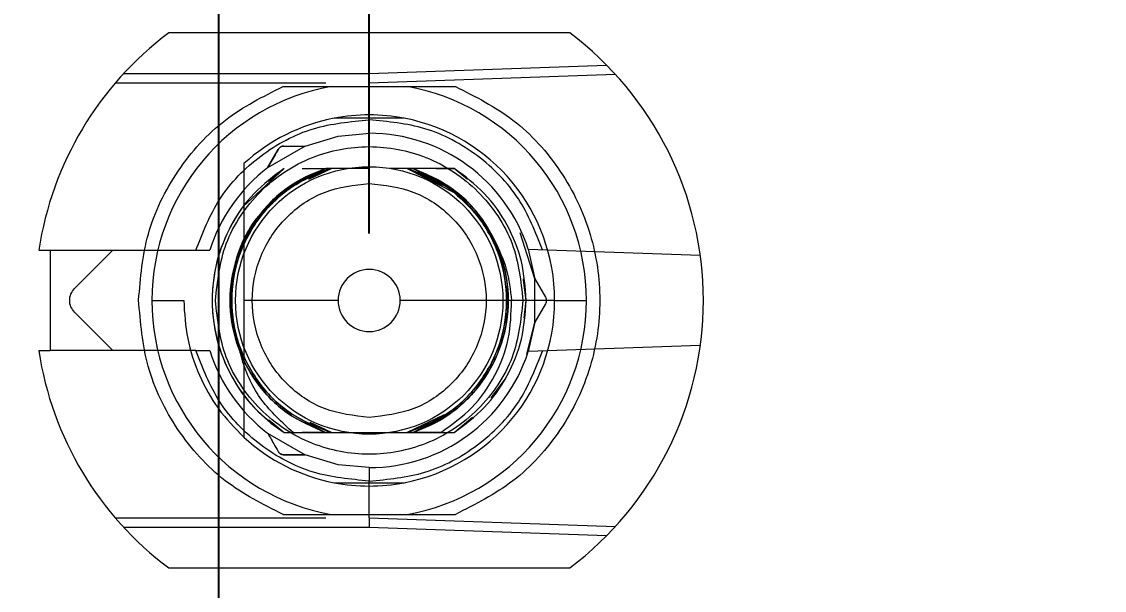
# Model space of a CAD drawing. Header units: millimetres. Extents: x -84 to 500, y -79 to 355.
# Drawn here: x 141.61 to 157.81, y 236.21 to 244.71 of the extents above; entities that cross this region are included whole.
import ezdxf
from ezdxf.lldxf.tags import DXFTag

# ---------------------------------------------------------------- set-up
doc = ezdxf.new("R2010")
doc.units = ezdxf.units.MM
doc.header["$PDSIZE"] = -1
tags = doc.linetypes.add('HIDDEN', pattern=[1.905, 1.27, -0.635]).pattern_tags.tags
tags[6:7] = [DXFTag(74, 4), DXFTag(75, 0), DXFTag(340, '0'), DXFTag(46, 1.0), DXFTag(50, 0.0), DXFTag(44, 0.0), DXFTag(45, 0.0)]
tags[4:5] = [DXFTag(74, 4), DXFTag(75, 0), DXFTag(340, '0'), DXFTag(46, 1.0), DXFTag(50, 0.0), DXFTag(44, 0.0), DXFTag(45, 0.0)]
doc.dimstyles.new('ISO-25', dxfattribs={"dimtxt": 2.5, "dimasz": 2.5, "dimexe": 1.25, "dimexo": 0.625, "dimtad": 1, "dimtxsty": 'Standard', "dimcen": 2.5, "dimadec": 0, "dimazin": 0, "dimtfac": 1, "dimtmove": 0, "dimatfit": 3, "dimfxl": 0, "dimarcsym": 0})

# ---------------------------------------------------------------- blocks, each defined once
blk = doc.blocks.new('*D155')
at = {"color": 0, "linetype": 'ByBlock', "lineweight": -2}
for p, q in [((152.099, 319.105), (152.099, 345.923)), ((151.68, 312.501), (152.099, 319.105)), ((151.68, 287.37), (151.68, 312.501))]:
    blk.add_line(p, q, dxfattribs=at)
at = {"layer": 'DEFPOINTS', "color": 0, "linetype": 'ByBlock'}
blk.add_point((151.68, 286.37), dxfattribs=at)
at = {"color": 0, "linetype": 'ByBlock', "insert": (148.825, 336.578), "char_height": 3.5, "attachment_point": 5, "rotation": 90}
blk.add_mtext('151,680', dxfattribs=at)
blk = doc.blocks.new('*D108')
at = {"color": 0, "linetype": 'ByBlock', "lineweight": -2}
blk.add_line((199.14, 281.62), (199.14, 338.512), dxfattribs=at)
at = {"layer": 'DEFPOINTS', "color": 0, "linetype": 'ByBlock'}
blk.add_point((199.14, 280.62), dxfattribs=at)
at = {"color": 0, "linetype": 'ByBlock', "insert": (195.866, 329.167), "char_height": 3.5, "attachment_point": 5, "rotation": 90}
blk.add_mtext('199,140', dxfattribs=at)
blk = doc.blocks.new('*D173')
at = {"color": 0, "linetype": 'ByBlock', "lineweight": -2}
for p, q in [((277.156, 317.086), (277.156, 345.059)), ((272.91, 310.482), (277.156, 317.086)), ((272.91, 282.085), (272.91, 310.482))]:
    blk.add_line(p, q, dxfattribs=at)
at = {"layer": 'DEFPOINTS', "color": 0, "linetype": 'ByBlock'}
blk.add_point((272.91, 281.085), dxfattribs=at)
at = {"color": 0, "linetype": 'ByBlock', "insert": (273.882, 335.136), "char_height": 3.5, "attachment_point": 5, "rotation": 90}
blk.add_mtext('273,130', dxfattribs=at)
blk = doc.blocks.new('*D104')
at = {"color": 0, "linetype": 'ByBlock', "lineweight": -2}
for p, q in [((357.387, 315.419), (357.387, 343.952)), ((359.8, 308.815), (357.387, 315.419)), ((359.8, 282.085), (359.8, 308.815))]:
    blk.add_line(p, q, dxfattribs=at)
at = {"layer": 'DEFPOINTS', "color": 0, "linetype": 'ByBlock'}
blk.add_point((359.8, 281.085), dxfattribs=at)
at = {"color": 0, "linetype": 'ByBlock', "insert": (354.113, 333.75), "char_height": 3.5, "attachment_point": 5, "rotation": 90}
blk.add_mtext('359,800', dxfattribs=at)
blk = doc.blocks.new('*D107')
at = {"color": 0, "linetype": 'ByBlock', "lineweight": -2}
blk.add_line((225.565, 287.37), (225.565, 343.578), dxfattribs=at)
at = {"layer": 'DEFPOINTS', "color": 0, "linetype": 'ByBlock'}
blk.add_point((225.565, 286.37), dxfattribs=at)
at = {"color": 0, "linetype": 'ByBlock', "insert": (222.291, 332.78), "char_height": 3.5, "attachment_point": 5, "rotation": 90}
blk.add_mtext('225,565', dxfattribs=at)
blk = doc.blocks.new('*D182')
at = {"color": 0, "linetype": 'ByBlock', "lineweight": -2}
for p, q in [((297.66, 315.284), (297.66, 343.817)), ((306.665, 308.68), (297.66, 315.284)), ((306.665, 287.37), (306.665, 308.68))]:
    blk.add_line(p, q, dxfattribs=at)
at = {"layer": 'DEFPOINTS', "color": 0, "linetype": 'ByBlock'}
blk.add_point((306.665, 286.37), dxfattribs=at)
at = {"color": 0, "linetype": 'ByBlock', "insert": (294.386, 333.614), "char_height": 3.5, "attachment_point": 5, "rotation": 90}
blk.add_mtext('306,860', dxfattribs=at)
blk = doc.blocks.new('*D103')
at = {"color": 0, "linetype": 'ByBlock', "lineweight": -2}
blk.add_line((392.56, 287.37), (392.56, 345.31), dxfattribs=at)
at = {"layer": 'DEFPOINTS', "color": 0, "linetype": 'ByBlock'}
blk.add_point((392.56, 286.37), dxfattribs=at)
at = {"color": 0, "linetype": 'ByBlock', "insert": (389.286, 334.81), "char_height": 3.5, "attachment_point": 5, "rotation": 90}
blk.add_mtext('392,560', dxfattribs=at)
blk = doc.blocks.new('*D60')
at = {"color": 0, "linetype": 'ByBlock', "lineweight": -2}
for p, q in [((429.688, 279.42), (436.292, 282.059)), ((436.292, 282.059), (465.42, 282.059)), ((399.51, 279.42), (429.688, 279.42))]:
    blk.add_line(p, q, dxfattribs=at)
at = {"layer": 'DEFPOINTS', "color": 0, "linetype": 'ByBlock'}
blk.add_point((398.51, 279.42), dxfattribs=at)
at = {"color": 0, "linetype": 'ByBlock', "insert": (454.92, 285.333), "char_height": 3.5, "attachment_point": 5}
blk.add_mtext('279,420', dxfattribs=at)
blk = doc.blocks.new('*D190')
at = {"color": 0, "linetype": 'ByBlock', "lineweight": -2}
for p, q in [((429.827, 280.62), (436.431, 290.705)), ((436.431, 290.705), (464.964, 290.705)), ((361.265, 280.62), (429.827, 280.62))]:
    blk.add_line(p, q, dxfattribs=at)
at = {"layer": 'DEFPOINTS', "color": 0, "linetype": 'ByBlock'}
blk.add_point((360.265, 280.62), dxfattribs=at)
at = {"color": 0, "linetype": 'ByBlock', "insert": (454.762, 293.979), "char_height": 3.5, "attachment_point": 5}
blk.add_mtext('280,620', dxfattribs=at)
blk = doc.blocks.new('*D116')
at = {"color": 0, "linetype": 'ByBlock', "lineweight": -2}
for p, q in [((400.941, 308.34), (400.941, 337.468)), ((407.239, 301.736), (400.941, 308.34)), ((407.239, 211.51), (407.239, 301.736))]:
    blk.add_line(p, q, dxfattribs=at)
at = {"layer": 'DEFPOINTS', "color": 0, "linetype": 'ByBlock'}
blk.add_point((407.239, 210.51), dxfattribs=at)
at = {"color": 0, "linetype": 'ByBlock', "insert": (397.667, 326.968), "char_height": 3.5, "attachment_point": 5, "rotation": 90}
blk.add_mtext('407,239', dxfattribs=at)
blk = doc.blocks.new('*D94')
at = {"color": 0, "linetype": 'ByBlock', "lineweight": -2}
for p, q in [((432.095, 298.31), (435.867, 300.366)), ((435.867, 300.366), (463.84, 300.366)), ((426.491, 298.31), (432.095, 298.31))]:
    blk.add_line(p, q, dxfattribs=at)
at = {"layer": 'DEFPOINTS', "color": 0, "linetype": 'ByBlock'}
blk.add_point((425.491, 298.31), dxfattribs=at)
at = {"color": 0, "linetype": 'ByBlock', "insert": (453.918, 303.64), "char_height": 3.5, "attachment_point": 5}
blk.add_mtext('298,310', dxfattribs=at)
blk = doc.blocks.new('*D100')
at = {"color": 0, "linetype": 'ByBlock', "lineweight": -2}
for p, q in [((438.404, 304.8), (441.522, 311.942)), ((441.522, 311.942), (469.46, 311.942)), ((432.8, 304.8), (438.404, 304.8))]:
    blk.add_line(p, q, dxfattribs=at)
at = {"layer": 'DEFPOINTS', "color": 0, "linetype": 'ByBlock'}
blk.add_point((431.8, 304.8), dxfattribs=at)
at = {"color": 0, "linetype": 'ByBlock', "insert": (459.555, 315.216), "char_height": 3.5, "attachment_point": 5}
blk.add_mtext('304,800', dxfattribs=at)
blk = doc.blocks.new('*D102')
at = {"color": 0, "linetype": 'ByBlock', "lineweight": -2}
for p, q in [((423.034, 313.81), (423.034, 341.188)), ((431.8, 311.404), (423.034, 313.81)), ((431.8, 305.8), (431.8, 311.404))]:
    blk.add_line(p, q, dxfattribs=at)
at = {"layer": 'DEFPOINTS', "color": 0, "linetype": 'ByBlock'}
blk.add_point((431.8, 304.8), dxfattribs=at)
at = {"color": 0, "linetype": 'ByBlock', "insert": (419.76, 331.563), "char_height": 3.5, "attachment_point": 5, "rotation": 90}
blk.add_mtext('431,800', dxfattribs=at)
blk = doc.blocks.new('*D114')
at = {"color": 0, "linetype": 'ByBlock', "lineweight": -2}
for p, q in [((427.163, 240.585), (433.767, 246.415)), ((433.767, 246.415), (462.895, 246.415)), ((407.051, 240.585), (427.163, 240.585))]:
    blk.add_line(p, q, dxfattribs=at)
at = {"layer": 'DEFPOINTS', "color": 0, "linetype": 'ByBlock'}
blk.add_point((406.051, 240.585), dxfattribs=at)
at = {"color": 0, "linetype": 'ByBlock', "insert": (452.395, 249.689), "char_height": 3.5, "attachment_point": 5}
blk.add_mtext('240,585', dxfattribs=at)
blk = doc.blocks.new('*D117')
at = {"color": 0, "linetype": 'ByBlock', "lineweight": -2}
for p, q in [((375.623, 311.577), (375.623, 340.11)), ((378.2, 304.973), (375.623, 311.577)), ((378.2, 242.005), (378.2, 304.973))]:
    blk.add_line(p, q, dxfattribs=at)
at = {"layer": 'DEFPOINTS', "color": 0, "linetype": 'ByBlock'}
blk.add_point((378.2, 241.005), dxfattribs=at)
at = {"color": 0, "linetype": 'ByBlock', "insert": (372.349, 329.907), "char_height": 3.5, "attachment_point": 5, "rotation": 90}
blk.add_mtext('378,200', dxfattribs=at)
blk = doc.blocks.new('*D118')
at = {"color": 0, "linetype": 'ByBlock', "lineweight": -2}
for p, q in [((346.874, 316.264), (346.874, 343.047)), ((350.01, 309.66), (346.874, 316.264)), ((350.01, 242.005), (350.01, 309.66))]:
    blk.add_line(p, q, dxfattribs=at)
at = {"layer": 'DEFPOINTS', "color": 0, "linetype": 'ByBlock'}
blk.add_point((350.01, 241.005), dxfattribs=at)
at = {"color": 0, "linetype": 'ByBlock', "insert": (343.6, 333.72), "char_height": 3.5, "attachment_point": 5, "rotation": 90}
blk.add_mtext('350,010', dxfattribs=at)
blk = doc.blocks.new('*D186')
at = {"color": 0, "linetype": 'ByBlock', "lineweight": -2}
for p, q in [((332.635, 315.682), (332.635, 344.81)), ((329.69, 309.078), (332.635, 315.682)), ((329.69, 241.54), (329.69, 309.078))]:
    blk.add_line(p, q, dxfattribs=at)
at = {"layer": 'DEFPOINTS', "color": 0, "linetype": 'ByBlock'}
blk.add_point((329.69, 240.54), dxfattribs=at)
at = {"color": 0, "linetype": 'ByBlock', "insert": (329.361, 334.31), "char_height": 3.5, "attachment_point": 5, "rotation": 90}
blk.add_mtext('329,690', dxfattribs=at)
blk = doc.blocks.new('*D120')
at = {"color": 0, "linetype": 'ByBlock', "lineweight": -2}
for p, q in [((316.639, 311.78), (316.639, 340.313)), ((309.37, 305.176), (316.639, 311.78)), ((309.37, 242.005), (309.37, 305.176))]:
    blk.add_line(p, q, dxfattribs=at)
at = {"layer": 'DEFPOINTS', "color": 0, "linetype": 'ByBlock'}
blk.add_point((309.37, 241.005), dxfattribs=at)
at = {"color": 0, "linetype": 'ByBlock', "insert": (313.365, 330.111), "char_height": 3.5, "attachment_point": 5, "rotation": 90}
blk.add_mtext('309,370', dxfattribs=at)
blk = doc.blocks.new('*D178')
at = {"color": 0, "linetype": 'ByBlock', "lineweight": -2}
for p, q in [((289.51, 315.616), (289.51, 344.149)), ((288.991, 309.012), (289.51, 315.616)), ((288.991, 241.567), (288.991, 309.012))]:
    blk.add_line(p, q, dxfattribs=at)
at = {"layer": 'DEFPOINTS', "color": 0, "linetype": 'ByBlock'}
blk.add_point((288.991, 240.567), dxfattribs=at)
at = {"color": 0, "linetype": 'ByBlock', "insert": (286.236, 333.946), "char_height": 3.5, "attachment_point": 5, "rotation": 90}
blk.add_mtext('288,991', dxfattribs=at)
blk = doc.blocks.new('*D174')
at = {"color": 0, "linetype": 'ByBlock', "lineweight": -2}
for p, q in [((270.766, 315.543), (270.766, 344.671)), ((268.51, 308.939), (270.766, 315.543)), ((268.51, 242.005), (268.51, 308.939))]:
    blk.add_line(p, q, dxfattribs=at)
at = {"layer": 'DEFPOINTS', "color": 0, "linetype": 'ByBlock'}
blk.add_point((268.51, 241.005), dxfattribs=at)
at = {"color": 0, "linetype": 'ByBlock', "insert": (267.492, 334.171), "char_height": 3.5, "attachment_point": 5, "rotation": 90}
blk.add_mtext('268,730', dxfattribs=at)
blk = doc.blocks.new('*D168')
at = {"color": 0, "linetype": 'ByBlock', "lineweight": -2}
for p, q in [((252.259, 316.84), (252.259, 344.813)), ((248.41, 310.236), (252.259, 316.84)), ((248.41, 241.54), (248.41, 310.236))]:
    blk.add_line(p, q, dxfattribs=at)
at = {"layer": 'DEFPOINTS', "color": 0, "linetype": 'ByBlock'}
blk.add_point((248.41, 240.54), dxfattribs=at)
at = {"color": 0, "linetype": 'ByBlock', "insert": (248.985, 334.89), "char_height": 3.5, "attachment_point": 5, "rotation": 90}
blk.add_mtext('248,410', dxfattribs=at)
blk = doc.blocks.new('*D167')
at = {"color": 0, "linetype": 'ByBlock', "lineweight": -2}
for p, q in [((237.188, 315.471), (237.188, 344.004)), ((228.09, 308.867), (237.188, 315.471)), ((228.09, 241.54), (228.09, 308.867))]:
    blk.add_line(p, q, dxfattribs=at)
at = {"layer": 'DEFPOINTS', "color": 0, "linetype": 'ByBlock'}
blk.add_point((228.09, 240.54), dxfattribs=at)
at = {"color": 0, "linetype": 'ByBlock', "insert": (233.914, 333.801), "char_height": 3.5, "attachment_point": 5, "rotation": 90}
blk.add_mtext('228,090', dxfattribs=at)
blk = doc.blocks.new('*D165')
at = {"color": 0, "linetype": 'ByBlock', "lineweight": -2}
for p, q in [((212.567, 311.148), (212.567, 339.681)), ((207.77, 304.544), (212.567, 311.148)), ((207.77, 241.54), (207.77, 304.544))]:
    blk.add_line(p, q, dxfattribs=at)
at = {"layer": 'DEFPOINTS', "color": 0, "linetype": 'ByBlock'}
blk.add_point((207.77, 240.54), dxfattribs=at)
at = {"color": 0, "linetype": 'ByBlock', "insert": (209.293, 329.479), "char_height": 3.5, "attachment_point": 5, "rotation": 90}
blk.add_mtext('207,770', dxfattribs=at)
blk = doc.blocks.new('*D126')
at = {"color": 0, "linetype": 'ByBlock', "lineweight": -2}
for p, q in [((189.24, 313.945), (189.24, 341.918)), ((187.45, 307.341), (189.24, 313.945)), ((187.45, 241.54), (187.45, 307.341))]:
    blk.add_line(p, q, dxfattribs=at)
at = {"layer": 'DEFPOINTS', "color": 0, "linetype": 'ByBlock'}
blk.add_point((187.45, 240.54), dxfattribs=at)
at = {"color": 0, "linetype": 'ByBlock', "insert": (185.966, 331.995), "char_height": 3.5, "attachment_point": 5, "rotation": 90}
blk.add_mtext('187,450', dxfattribs=at)
blk = doc.blocks.new('*D127')
at = {"color": 0, "linetype": 'ByBlock', "lineweight": -2}
for p, q in [((168.253, 315.424), (168.253, 342.242)), ((167.13, 308.82), (168.253, 315.424)), ((167.13, 241.54), (167.13, 308.82))]:
    blk.add_line(p, q, dxfattribs=at)
at = {"layer": 'DEFPOINTS', "color": 0, "linetype": 'ByBlock'}
blk.add_point((167.13, 240.54), dxfattribs=at)
at = {"color": 0, "linetype": 'ByBlock', "insert": (164.979, 332.897), "char_height": 3.5, "attachment_point": 5, "rotation": 90}
blk.add_mtext('167,130', dxfattribs=at)
blk = doc.blocks.new('*D156')
at = {"color": 0, "linetype": 'ByBlock', "lineweight": -2}
for p, q in [((145.261, 319.003), (145.261, 345.821)), ((146.81, 312.399), (145.261, 319.003)), ((146.81, 241.54), (146.81, 312.399))]:
    blk.add_line(p, q, dxfattribs=at)
at = {"layer": 'DEFPOINTS', "color": 0, "linetype": 'ByBlock'}
blk.add_point((146.81, 240.54), dxfattribs=at)
at = {"color": 0, "linetype": 'ByBlock', "insert": (141.987, 336.476), "char_height": 3.5, "attachment_point": 5, "rotation": 90}
blk.add_mtext('146,810', dxfattribs=at)
blk = doc.blocks.new('*D157')
at = {"color": 0, "linetype": 'ByBlock', "lineweight": -2}
for p, q in [((136.409, 314.92), (136.409, 342.893)), ((144.56, 308.316), (136.409, 314.92)), ((144.56, 174.27), (144.56, 308.316))]:
    blk.add_line(p, q, dxfattribs=at)
at = {"layer": 'DEFPOINTS', "color": 0, "linetype": 'ByBlock'}
blk.add_point((144.56, 173.27), dxfattribs=at)
at = {"color": 0, "linetype": 'ByBlock', "insert": (133.135, 332.971), "char_height": 3.5, "attachment_point": 5, "rotation": 90}
blk.add_mtext('144,560', dxfattribs=at)
blk = doc.blocks.new('*D158')
at = {"color": 0, "linetype": 'ByBlock', "lineweight": -2}
for p, q in [((158.874, 315.237), (158.874, 343.21)), ((164.88, 308.633), (158.874, 315.237)), ((164.88, 174.27), (164.88, 308.633))]:
    blk.add_line(p, q, dxfattribs=at)
at = {"layer": 'DEFPOINTS', "color": 0, "linetype": 'ByBlock'}
blk.add_point((164.88, 173.27), dxfattribs=at)
at = {"color": 0, "linetype": 'ByBlock', "insert": (155.6, 333.288), "char_height": 3.5, "attachment_point": 5, "rotation": 90}
blk.add_mtext('164,880', dxfattribs=at)
blk = doc.blocks.new('*D159')
at = {"color": 0, "linetype": 'ByBlock', "lineweight": -2}
for p, q in [((176.673, 313.882), (176.673, 341.26)), ((185.2, 307.278), (176.673, 313.882)), ((185.2, 174.27), (185.2, 307.278))]:
    blk.add_line(p, q, dxfattribs=at)
at = {"layer": 'DEFPOINTS', "color": 0, "linetype": 'ByBlock'}
blk.add_point((185.2, 173.27), dxfattribs=at)
at = {"color": 0, "linetype": 'ByBlock', "insert": (173.399, 331.635), "char_height": 3.5, "attachment_point": 5, "rotation": 90}
blk.add_mtext('185,200', dxfattribs=at)
blk = doc.blocks.new('*D166')
at = {"color": 0, "linetype": 'ByBlock', "lineweight": -2}
for p, q in [((231.074, 312.744), (231.074, 341.872)), ((225.84, 306.14), (231.074, 312.744)), ((225.84, 174.27), (225.84, 306.14))]:
    blk.add_line(p, q, dxfattribs=at)
at = {"layer": 'DEFPOINTS', "color": 0, "linetype": 'ByBlock'}
blk.add_point((225.84, 173.27), dxfattribs=at)
at = {"color": 0, "linetype": 'ByBlock', "insert": (227.8, 331.372), "char_height": 3.5, "attachment_point": 5, "rotation": 90}
blk.add_mtext('225,840', dxfattribs=at)
blk = doc.blocks.new('*D169')
at = {"color": 0, "linetype": 'ByBlock', "lineweight": -2}
for p, q in [((244.324, 314.702), (244.324, 342.675)), ((246.16, 308.098), (244.324, 314.702)), ((246.16, 174.27), (246.16, 308.098))]:
    blk.add_line(p, q, dxfattribs=at)
at = {"layer": 'DEFPOINTS', "color": 0, "linetype": 'ByBlock'}
blk.add_point((246.16, 173.27), dxfattribs=at)
at = {"color": 0, "linetype": 'ByBlock', "insert": (241.05, 332.753), "char_height": 3.5, "attachment_point": 5, "rotation": 90}
blk.add_mtext('246,160', dxfattribs=at)
blk = doc.blocks.new('*D176')
at = {"color": 0, "linetype": 'ByBlock', "lineweight": -2}
for p, q in [((260.19, 315.984), (260.19, 345.112)), ((266.26, 309.38), (260.19, 315.984)), ((266.26, 174.27), (266.26, 309.38))]:
    blk.add_line(p, q, dxfattribs=at)
at = {"layer": 'DEFPOINTS', "color": 0, "linetype": 'ByBlock'}
blk.add_point((266.26, 173.27), dxfattribs=at)
at = {"color": 0, "linetype": 'ByBlock', "insert": (256.916, 334.612), "char_height": 3.5, "attachment_point": 5, "rotation": 90}
blk.add_mtext('266,480', dxfattribs=at)
blk = doc.blocks.new('*D177')
at = {"color": 0, "linetype": 'ByBlock', "lineweight": -2}
for p, q in [((283.068, 313.271), (283.068, 341.804)), ((286.8, 306.667), (283.068, 313.271)), ((286.8, 174.27), (286.8, 306.667))]:
    blk.add_line(p, q, dxfattribs=at)
at = {"layer": 'DEFPOINTS', "color": 0, "linetype": 'ByBlock'}
blk.add_point((286.8, 173.27), dxfattribs=at)
at = {"color": 0, "linetype": 'ByBlock', "insert": (279.794, 331.601), "char_height": 3.5, "attachment_point": 5, "rotation": 90}
blk.add_mtext('286,800', dxfattribs=at)
blk = doc.blocks.new('*D183')
at = {"color": 0, "linetype": 'ByBlock', "lineweight": -2}
for p, q in [((308.562, 314.116), (308.562, 341.494)), ((306.925, 307.512), (308.562, 314.116)), ((306.925, 174.27), (306.925, 307.512))]:
    blk.add_line(p, q, dxfattribs=at)
at = {"layer": 'DEFPOINTS', "color": 0, "linetype": 'ByBlock'}
blk.add_point((306.925, 173.27), dxfattribs=at)
at = {"color": 0, "linetype": 'ByBlock', "insert": (305.288, 331.869), "char_height": 3.5, "attachment_point": 5, "rotation": 90}
blk.add_mtext('307,120', dxfattribs=at)
blk = doc.blocks.new('*D185')
at = {"color": 0, "linetype": 'ByBlock', "lineweight": -2}
for p, q in [((325.43, 309.484), (325.43, 338.612)), ((327.44, 302.88), (325.43, 309.484)), ((327.44, 174.27), (327.44, 302.88))]:
    blk.add_line(p, q, dxfattribs=at)
at = {"layer": 'DEFPOINTS', "color": 0, "linetype": 'ByBlock'}
blk.add_point((327.44, 173.27), dxfattribs=at)
at = {"color": 0, "linetype": 'ByBlock', "insert": (322.156, 328.112), "char_height": 3.5, "attachment_point": 5, "rotation": 90}
blk.add_mtext('327,440', dxfattribs=at)
blk = doc.blocks.new('*D187')
at = {"color": 0, "linetype": 'ByBlock', "lineweight": -2}
for p, q in [((338.803, 312.856), (338.803, 341.984)), ((347.76, 306.252), (338.803, 312.856)), ((347.76, 174.27), (347.76, 306.252))]:
    blk.add_line(p, q, dxfattribs=at)
at = {"layer": 'DEFPOINTS', "color": 0, "linetype": 'ByBlock'}
blk.add_point((347.76, 173.27), dxfattribs=at)
at = {"color": 0, "linetype": 'ByBlock', "insert": (335.529, 331.484), "char_height": 3.5, "attachment_point": 5, "rotation": 90}
blk.add_mtext('347,760', dxfattribs=at)
blk = doc.blocks.new('*D188')
at = {"color": 0, "linetype": 'ByBlock', "lineweight": -2}
for p, q in [((366.99, 308.283), (366.99, 337.411)), ((375.63, 301.679), (366.99, 308.283)), ((375.63, 176.67), (375.63, 301.679))]:
    blk.add_line(p, q, dxfattribs=at)
at = {"layer": 'DEFPOINTS', "color": 0, "linetype": 'ByBlock'}
blk.add_point((375.63, 175.67), dxfattribs=at)
at = {"color": 0, "linetype": 'ByBlock', "insert": (363.716, 326.911), "char_height": 3.5, "attachment_point": 5, "rotation": 90}
blk.add_mtext('375,630', dxfattribs=at)
blk = doc.blocks.new('*D163')
at = {"color": 0, "linetype": 'ByBlock', "lineweight": -2}
for p, q in [((206.531, 313.168), (206.531, 341.701)), ((205.52, 306.564), (206.531, 313.168)), ((205.52, 174.27), (205.52, 306.564))]:
    blk.add_line(p, q, dxfattribs=at)
at = {"layer": 'DEFPOINTS', "color": 0, "linetype": 'ByBlock'}
blk.add_point((205.52, 173.27), dxfattribs=at)
at = {"color": 0, "linetype": 'ByBlock', "insert": (203.257, 331.498), "char_height": 3.5, "attachment_point": 5, "rotation": 90}
blk.add_mtext('205,520', dxfattribs=at)

msp = doc.modelspace()

# ---------------------------------------------------------------- linework, layer by layer
at = {"color": 7, "linetype": 'Continuous', "lineweight": 15}
for p, q in [((149.81, 244.54), (143.81, 244.54)), ((141.8666, 241.29), (142.035, 241.29)), ((142.035, 241.29), (142.035, 239.79)), ((143.56, 240.54), (144.035, 240.54)), ((146.3452, 240.54), (144.935, 240.54)), ((149.585, 240.54), (147.2748, 240.54)), ((149.585, 240.54), (150.06, 240.54)), ((141.8666, 239.79), (142.035, 239.79)), ((143.81, 236.54), (149.81, 236.54))]:
    msp.add_line(p, q, dxfattribs=at)
at = {"color": 7, "linetype": 'HIDDEN', "lineweight": 0}
for p, q in [((146.81, 243.9344), (150.3625, 244.0585)), ((143.1387, 243.9343), (146.81, 243.9343)), ((146.81, 243.79), (146.81, 243.9344)), ((150.4957, 243.9187), (146.81, 243.79)), ((146.1597, 243.79), (143.0103, 243.79)), ((146.81, 243.24), (146.81, 243.79)), ((146.81, 243.24), (146.81, 243.04)), ((147.3344, 243.265), (147.3344, 243.265)), ((145.8501, 242.8484), (145.2909, 242.5255)), ((145.2909, 242.5255), (145.4484, 242.7984)), ((144.9208, 241.9376), (145.5365, 242.515)), ((145.5365, 242.515), (145.3005, 242.3172)), ((145.5874, 242.2211), (146.1591, 242.515)), ((145.5874, 242.221), (146.1591, 242.515)), ((145.8091, 242.515), (146.1591, 242.515)), ((145.905, 242.3552), (146.244, 242.515)), ((146.244, 242.515), (145.905, 242.3552)), ((146.1591, 242.515), (145.918, 242.391)), ((146.4948, 242.515), (146.244, 242.515)), ((146.7284, 242.515), (146.4948, 242.515)), ((146.81, 242.515), (146.5419, 242.515)), ((147.376, 242.515), (147.1252, 242.515)), ((147.376, 242.515), (148.0815, 242.1538)), ((147.376, 242.515), (147.8459, 242.2934)), ((147.8458, 242.2935), (147.376, 242.515)), ((147.376, 242.515), (147.9081, 242.2641)), ((147.9081, 242.2641), (147.376, 242.515)), ((147.376, 242.515), (147.9081, 242.2641)), ((147.9081, 242.2641), (147.376, 242.515)), ((148.0835, 242.515), (147.4609, 242.515)), ((147.9079, 242.2852), (147.4609, 242.515)), ((147.4609, 242.515), (147.9749, 242.2507)), ((147.9749, 242.2507), (147.4609, 242.515)), ((147.4609, 242.515), (147.9749, 242.2507)), ((147.8109, 242.515), (148.0835, 242.515)), ((148.2229, 242.3982), (148.0835, 242.515)), ((148.281, 242.3496), (148.0835, 242.515)), ((149.2891, 240.8629), (149.0689, 241.551)), ((142.035, 241.29), (144.2163, 241.29)), ((142.4019, 240.7168), (142.9752, 241.29)), ((149.1901, 241.3049), (151.7642, 241.215)), ((149.1901, 241.3049), (149.2891, 240.8629)), ((149.16, 240.54), (149.1194, 240.8637)), ((149.16, 240.54), (149.1211, 240.8503)), ((149.2891, 240.8629), (149.4466, 240.59)), ((149.2891, 240.2171), (149.2891, 240.8629)), ((149.1268, 240.2751), (149.16, 240.54)), ((149.4466, 240.49), (149.2891, 240.2171)), ((142.9752, 239.79), (142.4019, 240.3632)), ((149.17, 239.7392), (149.2891, 240.2171)), ((149.2891, 240.2171), (149.1901, 239.7751)), ((144.2163, 239.79), (142.035, 239.79)), ((151.7642, 239.865), (149.1901, 239.7751)), ((148.6345, 239.0834), (148.8452, 239.365)), ((147.9325, 238.8274), (147.376, 238.565)), ((147.376, 238.565), (147.9325, 238.8274)), ((147.9325, 238.8274), (147.376, 238.565)), ((147.376, 238.565), (147.9325, 238.8274)), ((147.4609, 238.565), (147.9732, 238.8284)), ((148.0835, 238.565), (148.357, 238.7942)), ((145.3081, 238.7564), (145.5365, 238.565)), ((145.3582, 238.7144), (145.5365, 238.565)), ((145.8443, 238.7269), (146.1591, 238.565)), ((146.244, 238.565), (145.9267, 238.7146)), ((145.9311, 238.7125), (146.244, 238.565)), ((145.2909, 238.5545), (145.8501, 238.2316)), ((145.5365, 238.565), (146.4948, 238.565)), ((145.8091, 238.565), (146.1591, 238.565)), ((146.1591, 238.565), (145.8091, 238.565)), ((146.4948, 238.565), (147.1252, 238.565)), ((147.1252, 238.565), (147.8826, 238.565)), ((147.4609, 238.565), (148.0835, 238.565)), ((147.8826, 238.565), (147.4609, 238.565)), ((145.8501, 238.2316), (145.535, 238.2316)), ((146.81, 238.04), (146.81, 237.84)), ((146.81, 237.29), (146.81, 237.84)), ((143.0103, 237.29), (146.1597, 237.29)), ((146.81, 237.29), (150.4957, 237.1613)), ((146.81, 237.29), (146.81, 237.1457)), ((146.81, 237.1457), (143.1387, 237.1457)), ((150.3625, 237.0215), (146.81, 237.1456))]:
    msp.add_line(p, q, dxfattribs=at)
at = {"color": 7, "linetype": 'HIDDEN', "lineweight": 0, "flags": 128}
for points in [[(145.8501, 242.8484), (146.3444, 242.9963), (146.8185, 243.04)], [(145.5365, 242.515), (145.5365, 242.515)], [(146.244, 242.515), (146.244, 242.515)], [(146.244, 242.515), (146.244, 242.515)], [(146.244, 242.515), (146.244, 242.515)], [(146.244, 242.515), (146.244, 242.515)], [(146.244, 242.515), (146.244, 242.515)], [(147.376, 242.515), (147.376, 242.515)], [(147.376, 242.515), (147.376, 242.515)], [(147.376, 242.515), (147.376, 242.515)], [(147.376, 242.515), (147.376, 242.515)], [(147.376, 242.515), (147.376, 242.515)], [(147.376, 242.515), (147.376, 242.515)], [(147.376, 242.515), (147.376, 242.515)], [(147.376, 242.515), (147.376, 242.515)], [(148.0835, 242.515), (148.0835, 242.515)], [(144.8808, 239.7639), (144.877, 239.7925), (144.8769, 239.8014), (144.8771, 239.8027), (144.8775, 239.8036), (144.8777, 239.8037), (144.8777, 239.8038), (144.8778, 239.8038), (144.8778, 239.8038), (144.8778, 239.8038), (144.8778, 239.8038), (144.8778, 239.8038), (144.8777, 239.8038), (144.8775, 239.8038), (144.8774, 239.8038), (144.8774, 239.8038), (144.8774, 239.8038), (144.8774, 239.8038), (144.8774, 239.8038), (144.8775, 239.8038), (144.8777, 239.8039), (144.8779, 239.8039), (144.878, 239.804), (144.878, 239.804), (144.8781, 239.804), (144.8781, 239.804), (144.8781, 239.804), (144.8781, 239.804), (144.8784, 239.804), (144.8788, 239.8039), (144.8794, 239.8035), (144.8821, 239.8006), (144.9463, 239.6711), (145.0334, 239.5081)], [(148.5892, 239.5128), (148.5892, 239.5128)], [(147.8372, 238.7608), (147.8372, 238.7608)], [(145.5365, 238.565), (145.5365, 238.565)], [(145.5365, 238.565), (145.5365, 238.565)], [(145.5365, 238.565), (145.5365, 238.565)], [(145.5365, 238.565), (145.5365, 238.565)], [(145.5365, 238.565), (145.5365, 238.565)], [(145.5365, 238.565), (145.5365, 238.565)], [(145.5365, 238.565), (145.5365, 238.565)], [(145.5365, 238.565), (145.5365, 238.565)], [(146.4948, 238.565), (146.4948, 238.565)], [(147.1252, 238.565), (147.1252, 238.565)], [(148.0835, 238.565), (148.0835, 238.565)], [(148.0835, 238.565), (148.0835, 238.565)], [(148.0835, 238.565), (148.0835, 238.565)], [(148.0835, 238.565), (148.0835, 238.565)], [(148.0835, 238.565), (148.0835, 238.565)], [(148.0835, 238.565), (148.0835, 238.565)], [(148.0835, 238.565), (148.0835, 238.565)], [(146.81, 238.04), (146.3444, 238.0837), (145.8501, 238.2316)]]:
    msp.add_lwpolyline(points, dxfattribs=at)
at = {"color": 7, "linetype": 'HIDDEN', "lineweight": 0}
msp.add_circle((146.81, 240.54), 2, dxfattribs=at)
at = {"color": 7, "linetype": 'Continuous', "lineweight": 15}
for radius, start, end in [(5, 126.8699, 171.37307), (5, 306.8699, 53.1301), (3.25, 100.06327, 180), (3.25, 0, 79.93673), (2.775, 100.89324, 132.50663), (2.775, 79.10676, 100.89295), (2.775, 0, 79.10705), (0.4648, 0, 180), (3.25, 180, 259.93673), (0.4648, 180, 0), (2.775, 280.89295, 0), (3.25, 280.06327, 0), (5, 188.62693, 233.1301), (2.775, 227.49336, 259.10705), (2.775, 259.10668, 280.89376)]:
    msp.add_arc((146.81, 240.54), radius, start, end, dxfattribs=at)
at = {"color": 7, "linetype": 'HIDDEN', "lineweight": 0}
for radius, start, end in [(2.5, 17.81569, 90), (2.5, 127.42024, 162.5424), (2.35, 143.50581, 237.18508), (2.5, 197.4576, 232.57976), (2.5, 270, 342.18431)]:
    msp.add_arc((146.81, 240.54), radius, start, end, dxfattribs=at)
at = {"color": 7, "linetype": 'Continuous', "lineweight": 15}
for points, knots in [([(143.36, 240.546), (143.3886, 240.8795), (143.4472, 241.5617), (143.9134, 242.4995), (144.6103, 243.2811), (145.2217, 243.5893), (145.5206, 243.74)], [0, 0, 0, 0, 0.2444238, 0.5, 0.7555762, 1, 1, 1, 1]), ([(145.5206, 243.74), (145.6551, 243.74), (145.8289, 243.74), (146.0232, 243.74), (146.1038, 243.74), (146.1578, 243.74), (146.1974, 243.74), (146.2236, 243.74), (146.2376, 243.74), (146.2417, 243.74), (146.242, 243.74), (146.2421, 243.74)], [0, 0, 0, 0, 0.5219302, 0.6747067, 0.7796367, 0.8517307, 0.9016652, 0.9545658, 0.9758811, 0.9930943, 1, 1, 1, 1]), ([(146.2421, 243.74), (146.418, 243.74), (146.7705, 243.74), (147.1636, 243.74), (147.356, 243.74), (147.3779, 243.74)], [0, 0, 0, 0, 0.4691002, 0.9396132, 1, 1, 1, 1]), ([(147.3779, 243.74), (147.3784, 243.74), (147.3796, 243.74), (147.3913, 243.74), (147.4348, 243.74), (147.6313, 243.74), (147.8652, 243.74), (148.0614, 243.74), (148.0994, 243.74)], [0, 0, 0, 0, 0.0169294, 0.0393005, 0.081695, 0.2361978, 0.8521567, 1, 1, 1, 1]), ([(148.0994, 243.74), (148.3984, 243.5891), (149.0101, 243.2803), (149.7122, 242.497), (150.1606, 241.5573), (150.3086, 240.54), (150.1606, 239.5227), (149.7122, 238.583), (149.0101, 237.7997), (148.3984, 237.4909), (148.0994, 237.34)], [0, 0, 0, 0, 0.1222036, 0.25, 0.3777964, 0.5, 0.6222036, 0.75, 0.8777964, 1, 1, 1, 1]), ([(147.3344, 243.265), (147.0443, 243.265), (146.6912, 243.265), (146.347, 243.265), (146.2856, 243.265)], [0, 0, 0, 0, 0.8214863, 1, 1, 1, 1]), ([(144.935, 242.5857), (144.935, 242.1481), (144.935, 241.5452), (144.935, 240.7563), (144.935, 240.54)], [0, 0, 0, 0, 0.7257574, 1, 1, 1, 1]), ([(145.5206, 237.34), (145.2209, 237.4912), (144.6077, 237.8005), (143.9097, 238.5854), (143.4442, 239.5271), (143.3876, 240.2115), (143.36, 240.546)], [0, 0, 0, 0, 0.2443904, 0.5, 0.7556096, 1, 1, 1, 1]), ([(144.035, 240.54), (144.0464, 240.3482), (144.0693, 239.9647), (144.2541, 239.4155), (144.534, 238.9083), (144.8013, 238.6323), (144.935, 238.4943)], [0, 0, 0, 0, 0.2500002, 0.5000003, 0.7500002, 1, 1, 1, 1]), ([(144.935, 240.54), (144.935, 240.3451), (144.935, 239.8407), (144.935, 239.1589), (144.935, 238.7099), (144.935, 238.4943)], [0, 0, 0, 0, 0.2465257, 0.6381396, 1, 1, 1, 1]), ([(146.2856, 237.815), (146.5757, 237.815), (146.9288, 237.815), (147.273, 237.815), (147.3344, 237.815)], [0, 0, 0, 0, 0.821497, 1, 1, 1, 1]), ([(145.5206, 237.34), (145.6551, 237.34), (145.8289, 237.34), (146.0232, 237.34), (146.1038, 237.34), (146.1578, 237.34), (146.1974, 237.34), (146.2236, 237.34), (146.2376, 237.34), (146.2417, 237.34), (146.242, 237.34), (146.2421, 237.34)], [0, 0, 0, 0, 0.52193018, 0.67470674, 0.7796367, 0.85173069, 0.90166518, 0.95456581, 0.97588111, 0.99309434, 1, 1, 1, 1]), ([(146.2421, 237.34), (146.418, 237.34), (146.7705, 237.34), (147.1636, 237.34), (147.356, 237.34), (147.3779, 237.34)], [0, 0, 0, 0, 0.4691002, 0.9396132, 1, 1, 1, 1]), ([(147.3779, 237.34), (147.3784, 237.34), (147.3796, 237.34), (147.3913, 237.34), (147.4348, 237.34), (147.6313, 237.34), (147.8652, 237.34), (148.0614, 237.34), (148.0994, 237.34)], [0, 0, 0, 0, 0.0169294, 0.0393005, 0.081695, 0.2361978, 0.8521567, 1, 1, 1, 1])]:
    msp.add_open_spline(points, degree=3, knots=knots, dxfattribs=at)
at = {"color": 7, "linetype": 'HIDDEN', "lineweight": 0}
for points, knots in [([(144.2163, 241.29), (144.3195, 241.5543), (144.5317, 242.0972), (145.1609, 242.7335), (145.9469, 243.1612), (146.5274, 243.2142), (146.81, 243.24)], [0, 0, 0, 0, 0.2433924, 0.5, 0.7566076, 1, 1, 1, 1]), ([(149.4016, 241.2975), (149.2978, 241.561), (149.0847, 242.1021), (148.4558, 242.7357), (147.6712, 243.1616), (147.092, 243.2143), (146.81, 243.24)], [0, 0, 0, 0, 0.24342254, 0.5, 0.75657746, 1, 1, 1, 1]), ([(144.51, 240.54), (144.5409, 240.8292), (144.5886, 241.2757), (144.8749, 241.8119), (145.1721, 242.1773), (145.5381, 242.4765), (146.0741, 242.7538), (146.81, 242.8958), (147.5457, 242.7538), (148.0818, 242.4766), (148.4477, 242.1775), (148.745, 241.812), (149.0314, 241.2759), (149.0791, 240.8292), (149.11, 240.54)], [0, 0, 0, 0, 0.1197215, 0.1848235, 0.25, 0.315102, 0.3802785, 0.5, 0.6197215, 0.6848235, 0.75, 0.815102, 0.8802785, 1, 1, 1, 1]), ([(145.4484, 242.7984), (145.4533, 242.8056), (145.4631, 242.82), (145.4845, 242.8358), (145.5089, 242.8464), (145.5263, 242.8477), (145.535, 242.8484)], [0, 0, 0, 0, 0.2508005, 0.5000001, 0.7491996, 1, 1, 1, 1]), ([(145.535, 242.8484), (145.5273, 242.8481), (145.5169, 242.8477), (145.4996, 242.8421), (145.4913, 242.8384), (145.4855, 242.8353), (145.4798, 242.8318), (145.4722, 242.8264), (145.4582, 242.814), (145.4526, 242.805), (145.4484, 242.7984)], [0, 0, 0, 0, 0.30014842, 0.40667581, 0.452606, 0.49587337, 0.54009922, 0.58672415, 0.69453874, 1, 1, 1, 1]), ([(145.535, 242.8484), (145.617, 242.8484), (145.7254, 242.8484), (145.8219, 242.8484), (145.8465, 242.8484), (145.8489, 242.8484), (145.8501, 242.8484)], [0, 0, 0, 0, 0.6387178, 0.8437471, 0.9250006, 1, 1, 1, 1]), ([(145.4484, 242.7984), (145.4074, 242.7273), (145.3532, 242.6335), (145.305, 242.5499), (145.2926, 242.5286), (145.2914, 242.5265), (145.2909, 242.5255)], [0, 0, 0, 0, 0.63872116, 0.84375218, 0.92500378, 1, 1, 1, 1]), ([(146.1591, 242.515), (145.9592, 242.4283), (145.5593, 242.2548), (145.0981, 241.7765), (144.7988, 241.1917), (144.6964, 240.54), (144.7988, 239.8884), (145.0981, 239.3035), (145.5593, 238.8252), (145.9592, 238.6517), (146.1591, 238.565)], [0, 0, 0, 0, 0.12499992, 0.24999986, 0.37499982, 0.4999998, 0.62499981, 0.74999985, 0.87499991, 1, 1, 1, 1]), ([(146.244, 238.565), (146.0372, 238.6459), (145.6235, 238.8077), (145.1413, 239.2843), (144.8274, 239.876), (144.7196, 240.54), (144.8273, 241.204), (145.1413, 241.7957), (145.6235, 242.2723), (146.0372, 242.4341), (146.244, 242.515)], [0, 0, 0, 0, 0.1249999, 0.2499999, 0.375, 0.5000001, 0.625, 0.75, 0.8750001, 1, 1, 1, 1]), ([(146.244, 242.515), (146.0372, 242.4341), (145.6235, 242.2723), (145.1413, 241.7957), (144.8273, 241.204), (144.7196, 240.54), (144.8274, 239.876), (145.1413, 239.2843), (145.6235, 238.8077), (146.0372, 238.6459), (146.244, 238.565)], [0, 0, 0, 0, 0.1249999, 0.25, 0.375, 0.4999999, 0.625, 0.7500001, 0.8750001, 1, 1, 1, 1]), ([(146.244, 238.5651), (146.0372, 238.646), (145.6235, 238.8078), (145.1413, 239.2843), (144.8274, 239.876), (144.7196, 240.54), (144.8274, 241.204), (145.1413, 241.7957), (145.6235, 242.2722), (146.0372, 242.434), (146.244, 242.515)], [0, 0, 0, 0, 0.125, 0.2499999, 0.3749997, 0.4999996, 0.6249996, 0.7499996, 0.8749997, 1, 1, 1, 1]), ([(146.244, 242.515), (146.0372, 242.434), (145.6235, 242.2722), (145.1413, 241.7957), (144.8274, 241.204), (144.7196, 240.54), (144.8274, 239.876), (145.1413, 239.2843), (145.6235, 238.8078), (146.0372, 238.646), (146.244, 238.5651)], [0, 0, 0, 0, 0.1250003, 0.2500004, 0.3750004, 0.5000004, 0.6250003, 0.7500001, 0.875, 1, 1, 1, 1]), ([(146.244, 238.565), (146.0372, 238.646), (145.6235, 238.8078), (145.1413, 239.2843), (144.8274, 239.876), (144.7196, 240.54), (144.8274, 241.204), (145.1413, 241.7957), (145.6235, 242.2722), (146.0372, 242.434), (146.244, 242.515)], [0, 0, 0, 0, 0.1250001, 0.2500001, 0.375, 0.5, 0.6249999, 0.7499998, 0.8749999, 1, 1, 1, 1]), ([(146.244, 242.515), (146.0372, 242.434), (145.6235, 242.2722), (145.1413, 241.7957), (144.8274, 241.204), (144.7196, 240.54), (144.8274, 239.876), (145.1413, 239.2843), (145.6235, 238.8078), (146.0372, 238.646), (146.244, 238.565)], [0, 0, 0, 0, 0.1250001, 0.2500002, 0.3750001, 0.5, 0.625, 0.7499999, 0.8749999, 1, 1, 1, 1]), ([(145.1383, 241.7768), (145.2798, 241.9394), (145.5628, 242.2646), (145.9603, 242.4315), (146.1591, 242.515)], [0, 0, 0, 0, 0.5000004, 1, 1, 1, 1]), ([(145.3659, 242.0009), (145.4351, 242.0776), (145.6502, 242.3162), (145.9533, 242.4346), (146.1591, 242.515)], [0, 0, 0, 0, 0.32127903, 1, 1, 1, 1]), ([(146.244, 242.515), (146.1048, 242.4668), (145.8264, 242.3704), (145.5923, 242.1914), (145.4753, 242.1019)], [0, 0, 0, 0, 0.5000007, 1, 1, 1, 1]), ([(146.244, 242.515), (146.2436, 242.515), (146.2429, 242.515), (146.236, 242.515), (146.2094, 242.515), (146.1809, 242.515), (146.1591, 242.515)], [0, 0, 0, 0, 0.0688976, 0.145453, 0.3449293, 1, 1, 1, 1]), ([(146.1591, 242.515), (146.1807, 242.515), (146.2088, 242.515), (146.236, 242.515), (146.2429, 242.515), (146.2437, 242.515), (146.244, 242.515)], [0, 0, 0, 0, 0.6594708, 0.8553283, 0.9305157, 1, 1, 1, 1]), ([(147.376, 242.515), (147.3764, 242.515), (147.3771, 242.515), (147.384, 242.515), (147.4106, 242.515), (147.4391, 242.515), (147.4609, 242.515)], [0, 0, 0, 0, 0.06886768, 0.14541571, 0.34490932, 1, 1, 1, 1]), ([(147.4609, 242.515), (147.4393, 242.515), (147.4112, 242.515), (147.384, 242.515), (147.3771, 242.515), (147.3763, 242.515), (147.376, 242.515)], [0, 0, 0, 0, 0.6593585, 0.8552741, 0.9304978, 1, 1, 1, 1]), ([(147.376, 242.515), (147.3764, 242.515), (147.3772, 242.515), (147.384, 242.515), (147.4106, 242.515), (147.4391, 242.515), (147.4609, 242.515)], [0, 0, 0, 0, 0.0689479, 0.1455816, 0.3451712, 1, 1, 1, 1]), ([(147.376, 238.565), (147.5828, 238.6459), (147.9965, 238.8077), (148.4788, 239.2842), (148.7926, 239.876), (148.9004, 240.54), (148.7927, 241.204), (148.4787, 241.7958), (147.9965, 242.2722), (147.5828, 242.4341), (147.376, 242.515)], [0, 0, 0, 0, 0.125, 0.2499999, 0.3749999, 0.5, 0.625, 0.7499999, 0.8749999, 1, 1, 1, 1]), ([(147.4609, 242.515), (147.6608, 242.4283), (148.0607, 242.2548), (148.5219, 241.7765), (148.8212, 241.1917), (148.9237, 240.54), (148.8212, 239.8884), (148.5219, 239.3035), (148.0607, 238.8252), (147.6609, 238.6517), (147.4609, 238.565)], [0, 0, 0, 0, 0.125, 0.25, 0.375, 0.5, 0.6250001, 0.75, 0.875, 1, 1, 1, 1]), ([(148.7495, 241.2571), (148.6743, 241.4299), (148.5124, 241.8019), (148.0578, 242.2537), (147.6599, 242.4279), (147.4609, 242.515)], [0, 0, 0, 0, 0.3025439, 0.6512717, 1, 1, 1, 1]), ([(147.4609, 242.515), (147.6649, 242.4323), (148.0095, 242.2925), (148.2532, 242.015), (148.3526, 241.9018)], [0, 0, 0, 0, 0.5921104, 1, 1, 1, 1]), ([(146.1591, 238.565), (145.9592, 238.6517), (145.5593, 238.8251), (145.0981, 239.3036), (144.7991, 239.8881), (144.6955, 240.5411), (144.8022, 241.1876), (145.0571, 241.7308), (145.3316, 241.9782), (145.4445, 242.0799)], [0, 0, 0, 0, 0.1492875, 0.2985749, 0.4478623, 0.5971496, 0.746437, 0.8957243, 1, 1, 1, 1]), ([(146.1591, 238.565), (145.9592, 238.6517), (145.5593, 238.8251), (145.0981, 239.3036), (144.7991, 239.8881), (144.6954, 240.5411), (144.8023, 241.1875), (145.0551, 241.7277), (145.3267, 241.9727), (145.4367, 242.072)], [0, 0, 0, 0, 0.1496693, 0.2993386, 0.4490079, 0.5986771, 0.7483464, 0.8980157, 1, 1, 1, 1]), ([(145.4346, 242.0699), (145.3253, 241.9713), (145.0545, 241.7269), (144.8023, 241.1875), (144.6954, 240.5411), (144.799, 239.888), (145.098, 239.3036), (145.5593, 238.8251), (145.9592, 238.6517), (146.1591, 238.565)], [0, 0, 0, 0, 0.1013776, 0.2511479, 0.4009184, 0.550689, 0.7004591, 0.8502298, 1, 1, 1, 1]), ([(145.4753, 242.1019), (145.3832, 242.0153), (145.275, 241.9136), (145.1709, 241.8), (145.149, 241.7805), (145.1421, 241.7767), (145.1397, 241.7763), (145.1388, 241.7765), (145.1384, 241.7767), (145.1383, 241.7768)], [0, 0, 0, 0, 0.80535932, 0.94596672, 0.98269229, 0.9932326, 0.99691866, 0.99850221, 1, 1, 1, 1]), ([(148.0815, 242.1538), (148.2198, 242.0257), (148.4965, 241.7696), (148.7598, 241.2611), (148.8841, 240.7072), (148.8512, 240.1387), (148.6664, 239.6001), (148.3417, 239.1345), (147.9055, 238.7635), (147.5525, 238.6312), (147.376, 238.565)], [0, 0, 0, 0, 0.125, 0.2500002, 0.3750006, 0.5000009, 0.6250009, 0.7500008, 0.8750004, 1, 1, 1, 1]), ([(148.6825, 241.4446), (148.5999, 241.5787), (148.4356, 241.8456), (148.1991, 242.0514), (148.0815, 242.1538)], [0, 0, 0, 0, 0.502467, 1, 1, 1, 1]), ([(146.1591, 238.565), (145.9592, 238.6517), (145.5593, 238.8251), (145.098, 239.3036), (144.7991, 239.888), (144.6951, 240.5414), (144.8035, 241.1865), (145.0369, 241.6995), (145.2815, 241.9236), (145.3659, 242.0009)], [0, 0, 0, 0, 0.1532182, 0.3064365, 0.4596547, 0.6128729, 0.7660911, 0.9193093, 1, 1, 1, 1]), ([(145.1251, 241.7587), (145.0139, 241.5713), (144.7916, 241.1964), (144.6983, 240.5387), (144.7983, 239.8887), (145.0983, 239.3034), (145.5593, 238.8252), (145.9592, 238.6517), (146.1591, 238.565)], [0, 0, 0, 0, 0.1666667, 0.3333333, 0.5, 0.6666666, 0.8333333, 1, 1, 1, 1]), ([(147.4609, 238.565), (147.5982, 238.6198), (147.8727, 238.7294), (148.2286, 238.9994), (148.5227, 239.3325), (148.7388, 239.7218), (148.8685, 240.1477), (148.9036, 240.5907), (148.8504, 241.0342), (148.7384, 241.3078), (148.6825, 241.4446)], [0, 0, 0, 0, 0.12500013, 0.25000025, 0.37500036, 0.50000042, 0.62500041, 0.75000034, 0.87500016, 1, 1, 1, 1]), ([(148.6825, 241.4446), (148.7505, 241.3019), (148.8874, 241.015), (148.9218, 240.699), (148.9391, 240.54)], [0, 0, 0, 0, 0.4970634, 1, 1, 1, 1]), ([(144.2163, 241.29), (144.244, 241.29), (144.2991, 241.29), (144.3673, 241.29), (144.4165, 241.29), (144.4223, 241.29), (144.4252, 241.29)], [0, 0, 0, 0, 0.2581054, 0.5125954, 0.7555938, 1, 1, 1, 1]), ([(149.11, 240.54), (149.0791, 240.2508), (149.0314, 239.8043), (148.7451, 239.2681), (148.4479, 238.9027), (148.0819, 238.6035), (147.5459, 238.3262), (146.81, 238.1842), (146.0743, 238.3262), (145.5382, 238.6034), (145.1723, 238.9025), (144.875, 239.268), (144.5886, 239.8041), (144.5409, 240.2508), (144.51, 240.54)], [0, 0, 0, 0, 0.1197215, 0.1848235, 0.25, 0.315102, 0.3802785, 0.5, 0.6197215, 0.6848235, 0.75, 0.815102, 0.8802785, 1, 1, 1, 1]), ([(147.8826, 238.565), (148.0455, 238.6822), (148.3692, 238.915), (148.71, 239.408), (148.9238, 239.9594), (148.934, 240.3474), (148.9391, 240.54)], [0, 0, 0, 0, 0.2550541, 0.5067387, 0.755054, 1, 1, 1, 1]), ([(146.81, 237.84), (146.5274, 237.8658), (145.9469, 237.9188), (145.1609, 238.3465), (144.5317, 238.9828), (144.3195, 239.5257), (144.2163, 239.79)], [0, 0, 0, 0, 0.2433924, 0.5, 0.7566076, 1, 1, 1, 1]), ([(144.2163, 239.79), (144.2441, 239.79), (144.2993, 239.79), (144.3675, 239.79), (144.4165, 239.79), (144.4223, 239.79), (144.4252, 239.79)], [0, 0, 0, 0, 0.2586201, 0.5136175, 0.7560903, 1, 1, 1, 1]), ([(145.671, 238.565), (145.5042, 238.7177), (145.1704, 239.0232), (144.9563, 239.4756), (144.8901, 239.7283), (144.8807, 239.7639)], [0, 0, 0, 0, 0.461832, 0.924144, 1, 1, 1, 1]), ([(146.81, 237.84), (147.092, 237.8657), (147.6712, 237.9184), (148.4558, 238.3443), (149.0847, 238.9779), (149.2978, 239.519), (149.4016, 239.7825)], [0, 0, 0, 0, 0.24342254, 0.5, 0.75657746, 1, 1, 1, 1]), ([(145.2909, 238.5545), (145.2914, 238.5535), (145.2927, 238.5514), (145.305, 238.53), (145.3352, 238.4778), (145.3854, 238.3907), (145.4263, 238.3199), (145.4484, 238.2816)], [0, 0, 0, 0, 0.074114, 0.1549226, 0.3599105, 0.65372, 1, 1, 1, 1]), ([(146.1591, 238.565), (146.1807, 238.565), (146.2088, 238.565), (146.236, 238.565), (146.2429, 238.565), (146.2436, 238.565), (146.244, 238.565)], [0, 0, 0, 0, 0.6593264, 0.8552765, 0.9305099, 1, 1, 1, 1]), ([(146.244, 238.565), (146.2437, 238.565), (146.2429, 238.565), (146.2361, 238.565), (146.2094, 238.565), (146.1809, 238.565), (146.1591, 238.565)], [0, 0, 0, 0, 0.0688397, 0.1453138, 0.3446789, 1, 1, 1, 1]), ([(146.1591, 238.565), (146.1807, 238.565), (146.2088, 238.565), (146.2361, 238.565), (146.2429, 238.565), (146.2437, 238.565), (146.244, 238.565)], [0, 0, 0, 0, 0.659561, 0.8553789, 0.9305367, 1, 1, 1, 1]), ([(147.376, 238.565), (147.3764, 238.565), (147.3771, 238.565), (147.384, 238.565), (147.4106, 238.565), (147.4391, 238.565), (147.4609, 238.565)], [0, 0, 0, 0, 0.0688628, 0.1453806, 0.3448142, 1, 1, 1, 1]), ([(147.376, 238.565), (147.3764, 238.565), (147.3771, 238.565), (147.384, 238.565), (147.4106, 238.565), (147.4391, 238.565), (147.4609, 238.565)], [0, 0, 0, 0, 0.06894652, 0.145569, 0.34513587, 1, 1, 1, 1]), ([(147.4609, 238.565), (147.4393, 238.565), (147.4112, 238.565), (147.384, 238.565), (147.3771, 238.565), (147.3763, 238.565), (147.376, 238.565)], [0, 0, 0, 0, 0.6595874, 0.8554208, 0.9305688, 1, 1, 1, 1]), ([(145.535, 238.2316), (145.5263, 238.2323), (145.5089, 238.2336), (145.4845, 238.2442), (145.4631, 238.26), (145.4533, 238.2744), (145.4484, 238.2816)], [0, 0, 0, 0, 0.2508005, 0.5000001, 0.7491996, 1, 1, 1, 1]), ([(145.4484, 238.2816), (145.4525, 238.2751), (145.4581, 238.2663), (145.4715, 238.2541), (145.4789, 238.2488), (145.4844, 238.2453), (145.4903, 238.2421), (145.4988, 238.2382), (145.5166, 238.2323), (145.5272, 238.2319), (145.535, 238.2316)], [0, 0, 0, 0, 0.3001484, 0.4066758, 0.452606, 0.4958734, 0.5400992, 0.5867242, 0.6945387, 1, 1, 1, 1]), ([(145.535, 238.2316), (145.617, 238.2316), (145.7254, 238.2316), (145.8219, 238.2316), (145.8465, 238.2316), (145.8489, 238.2316), (145.8501, 238.2316)], [0, 0, 0, 0, 0.63867683, 0.84373912, 0.92499857, 1, 1, 1, 1])]:
    msp.add_open_spline(points, degree=3, knots=knots, dxfattribs=at)
for points in [[(145.5365, 242.515), (145.3799, 242.3972), (145.0667, 242.1616), (144.726, 241.6749), (144.5087, 241.1267), (144.4356, 240.54), (144.5087, 239.9533), (144.726, 239.4051), (145.0667, 238.9184), (145.3799, 238.6828), (145.5365, 238.565)], [(146.244, 242.515), (146.1048, 242.4668), (145.8264, 242.3704), (145.5923, 242.1914), (145.4753, 242.1019)], [(149.16, 240.54), (149.1459, 240.7356), (149.1178, 241.1267), (148.8922, 241.6749), (148.5537, 242.1616), (148.2403, 242.3972), (148.0835, 242.515)], [(149.16, 240.54), (149.1459, 240.7356), (149.1178, 241.1267), (148.8922, 241.6749), (148.5537, 242.1616), (148.2403, 242.3972), (148.0835, 242.515)], [(146.81, 238.79), (146.581, 238.8163), (146.1229, 238.8689), (145.5403, 239.2736), (145.1511, 239.8521), (145.0144, 240.54), (145.1511, 241.2279), (145.5403, 241.8064), (146.1229, 242.2111), (146.581, 242.2637), (146.81, 242.29)], [(146.81, 242.29), (147.039, 242.2637), (147.4971, 242.2111), (148.0797, 241.8064), (148.4689, 241.2279), (148.6056, 240.54), (148.4689, 239.8521), (148.0797, 239.2736), (147.4971, 238.8689), (147.039, 238.8163), (146.81, 238.79)], [(142.4019, 240.3632), (142.3814, 240.389), (142.3404, 240.4407), (142.3229, 240.54), (142.3404, 240.6393), (142.3814, 240.691), (142.4019, 240.7168)], [(149.4466, 240.59), (149.4504, 240.5821), (149.458, 240.5663), (149.461, 240.54), (149.458, 240.5137), (149.4504, 240.4979), (149.4466, 240.49)], [(148.0835, 238.565), (148.2403, 238.6828), (148.5537, 238.9184), (148.8922, 239.4051), (149.1178, 239.9533), (149.1459, 240.3444), (149.16, 240.54)], [(148.0835, 238.565), (148.2403, 238.6828), (148.5537, 238.9184), (148.8922, 239.4051), (149.1178, 239.9533), (149.1459, 240.3444), (149.16, 240.54)]]:
    msp.add_open_spline(points, degree=3, dxfattribs=at)

# ---------------------------------------------------------------- dimensions: what is measured, and where the dimension line sits
for feature_location, offset, dtype, origin, picture, middle in [((151.68, 286.37), (0.4189, 39.3388), 1, (0, 0), '*D155', (148.8249, 336.5778)), ((146.81, 240.54), (-1.549, 85.0667), 1, (0, 0), '*D156', (141.987, 336.4757)), ((392.56, 286.37), (0, 36.4157), 1, (0, 0), '*D103', (389.286, 334.8097)), ((266.2597, 173.27), (-6.0693, 149.3179), 1, (-0.2203, 0), '*D176', (256.9164, 334.6119)), ((272.9097, 281.0848), (4.2465, 42.6048), 1, (-0.2203, 0), '*D173', (273.8822, 335.136)), ((248.41, 240.54), (3.8491, 82.9037), 1, (0, 0), '*D168', (248.9851, 334.8902)), ((329.69, 240.54), (2.9445, 81.7461), 1, (0, 0), '*D186', (329.3605, 334.3101)), ((268.5097, 241.0048), (2.2568, 81.1424), 1, (-0.2203, 0), '*D174', (267.4925, 334.1712)), ((288.9912, 240.5675), (0.5192, 81.6521), 1, (0, 0), '*D178', (286.2363, 333.9461)), ((228.09, 240.54), (9.098, 81.5345), 1, (0, 0), '*D167', (233.914, 333.801)), ((359.8, 281.0848), (-2.4125, 40.9386), 1, (0, 0), '*D104', (354.1135, 333.7499)), ((306.6653, 286.37), (-9.005, 35.5178), 1, (-0.1947, 0), '*D182', (294.3863, 333.6143)), ((225.565, 286.37), (0, 34.0889), 1, (0, 0), '*D107', (222.291, 332.7804)), ((164.88, 173.27), (-6.006, 148.5711), 1, (0, 0), '*D158', (155.6, 333.2876)), ((350.01, 241.0048), (-3.1363, 81.8636), 1, (0, 0), '*D118', (343.5997, 333.7198)), ((144.56, 173.27), (-8.151, 148.2544), 1, (0, 0), '*D157', (133.135, 332.9709)), ((246.16, 173.27), (-1.8358, 148.0364), 1, (0, 0), '*D169', (241.0502, 332.7529)), ((167.13, 240.54), (1.1225, 81.4876), 1, (0, 0), '*D127', (164.9785, 332.8966)), ((347.76, 173.27), (-8.9566, 146.1905), 1, (0, 0), '*D187', (335.5294, 331.4845)), ((187.45, 240.54), (1.7898, 80.0087), 1, (0, 0), '*D126', (185.9658, 331.9952)), ((225.84, 173.27), (5.2339, 146.078), 1, (0, 0), '*D166', (227.7999, 331.372)), ((286.8, 173.27), (-3.7317, 146.605), 1, (0, 0), '*D177', (279.7943, 331.6015)), ((205.52, 173.27), (1.0112, 146.5016), 1, (0, 0), '*D163', (203.2572, 331.4981)), ((306.9253, 173.27), (1.6362, 147.4498), 1, (-0.1947, 0), '*D183', (305.2875, 331.8688)), ((185.2, 173.27), (-8.5266, 147.2157), 1, (0, 0), '*D159', (173.3994, 331.6347)), ((431.8, 304.8), (-8.766, 15.614), 1, (0, 0), '*D102', (419.76, 331.563)), ((309.37, 241.0048), (7.2692, 77.3793), 1, (0, 0), '*D120', (313.3652, 330.1105)), ((378.2, 241.0048), (-2.5774, 77.176), 1, (0, 0), '*D117', (372.3486, 329.9072)), ((207.77, 240.54), (4.7974, 77.2121), 1, (0, 0), '*D165', (209.2934, 329.4786)), ((327.44, 173.27), (-2.0105, 142.8176), 1, (0, 0), '*D185', (322.1555, 328.1116)), ((199.14, 280.62), (0, 37.6781), 1, (0, 0), '*D108', (195.866, 329.1671)), ((407.239, 210.51), (-6.298, 104.434), 1, (0, 0), '*D116', (397.667, 326.968)), ((375.63, 175.67), (-8.6404, 139.2171), 1, (0, 0), '*D188', (363.7156, 326.9111)), ((431.8, 304.8), (16.326, 7.1424), 0, (0, 0), '*D100', (459.555, 315.2164)), ((425.4912, 298.3102), (16.9802, 2.0555), 0, (0, 0), '*D94', (453.9179, 303.6397)), ((360.2648, 280.62), (82.7706, 10.0851), 0, (0, 0), '*D190', (454.7618, 293.9791)), ((398.51, 279.42), (44.3857, 2.6391), 0, (0, 0), '*D60', (454.9197, 285.3331)), ((406.0513, 240.585), (34.3199, 5.8296), 0, (0, 0), '*D114', (452.3952, 249.6885))]:
    dim = msp.add_ordinate_dim(feature_location=feature_location, offset=offset, dtype=dtype, origin=origin, dimstyle='ISO-25', override={"dimtxt": 3.5, "dimasz": 3.302, "dimexe": 1, "dimexo": 1, "dimgap": 1.524, "dimtih": 1, "dimtoh": 1, "dimdec": 3, "dimzin": 0, "dimadec": 2, "dimtdec": 3, "dimtzin": 0})
    dim.commit()
    dim.dimension.update_dxf_attribs({"geometry": picture, "text_midpoint": middle})

doc.saveas('drawing.dxf')
